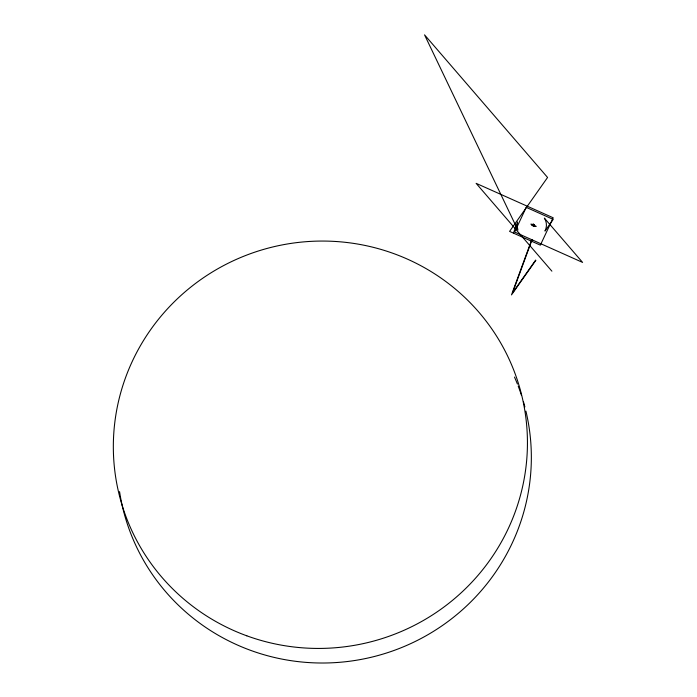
<?xml version="1.0" encoding="UTF-8"?>
<svg xmlns="http://www.w3.org/2000/svg" width="697" height="697" viewBox="0 0 697 697"><rect width="100%" height="100%" fill="white"/><g stroke="black" fill="none" stroke-linecap="round" stroke-linejoin="round"><path stroke-width="1.05" d="M532.787 225.114L533.275 225.732M533.1 225.41L533.501 225.654M513.445 233.112L517.54 221.951L517.183 226.072L517.915 230.123L424.543 34.85L547.572 177.465L509.577 231.387L540.358 245.144L553.2 217.786L476.129 183.346L551.893 271.168M532.351 224.774L532.264 225A0.993 0.976 -15 0 0 532.403 225.741L530.948 224.059L536.185 226.394L533.283 226.177A0.993 0.976 -15 0 0 534.12 225.645L534.129 224.565M532.987 224.826L532.822 225.419M531.82 239.489L511.485 294.909L535.862 260.312M532.107 239.585L512.574 292.845L535.61 260.147M533.188 224.146L534.233 224.8L533.188 224.234L532.647 225.392L533.667 225.845L534.207 224.687M533.013 224.904L533.449 224.8M532.438 224.495L532.909 225.026M532.987 225.358L533.667 225.297L532.987 225.366L533.275 224.756L533.336 225.488M532.848 225.453L533.658 225.262M532.499 224.547A0.993 0.976 -15 0 1 533.188 224.225M525.921 411.125A207.314 203.428 -15 0 1 363.303 658.996A207.314 203.428 -15 0 1 119.553 491.594M514.499 377.077A207.314 203.428 -15 0 1 517.418 384.073M518.202 386.103A207.314 203.428 -15 0 1 521.478 395.365M523.412 401.629A207.314 203.428 -15 0 1 524.867 406.891M526.235 207.349L514.647 232.04L582.596 262.412L544.366 218.1A13.226 12.982 -15 0 1 544.967 231.082L553.2 219.398L526.235 207.349M246.799 635.812A207.314 203.428 -15 0 0 524.789 410.35A207.314 203.428 -15 0 0 189.575 288.079A207.314 203.428 -15 0 0 246.799 635.812"/></g></svg>
